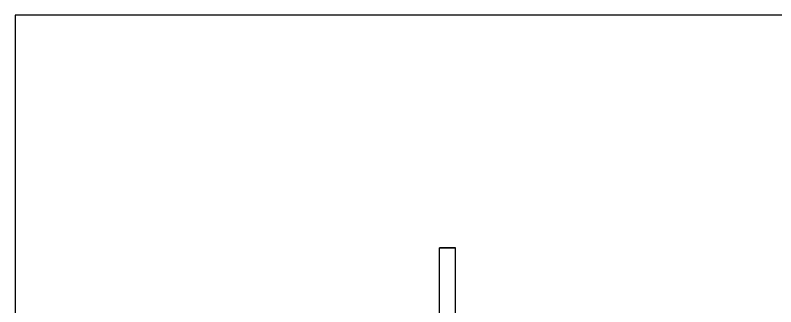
# Model space of a CAD drawing. Header units: millimetres. Extents: x -514 to -279, y -98 to 91.
# Drawn here: x -514.5 to -461.5, y 71 to 91.3 of the extents above; entities that cross this region are included whole.
import ezdxf

# ---------------------------------------------------------------- set-up
doc = ezdxf.new("R2010")
doc.units = ezdxf.units.MM
for name, color, linetype in [('BORDER', 7, 'Continuous'), ('HIDDEN', 8, 'Continuous'), ('VISIBLE', 7, 'Continuous')]:
    doc.layers.add(name, color=color, linetype=linetype)

msp = doc.modelspace()

# ---------------------------------------------------------------- linework, layer by layer
at = {"layer": 'BORDER'}
msp.add_lwpolyline([(-514.467, -98.022), (-279.173, -98.022), (-279.173, 91.327), (-514.467, 91.327)], close=True, dxfattribs=at)
at = {"layer": 'HIDDEN'}
for points in [[(-484.914, 75.1), (-484.93, 75.1)], [(-484.867, 75.1), (-484.914, 75.1)], [(-484.792, 75.1), (-484.867, 75.1)], [(-484.692, 75.1), (-484.792, 75.1)], [(-484.575, 75.1), (-484.692, 75.1)], [(-484.446, 75.1), (-484.575, 75.1)], [(-484.314, 75.1), (-484.446, 75.1)], [(-484.185, 75.1), (-484.314, 75.1)], [(-484.068, 75.1), (-484.185, 75.1)], [(-483.968, 75.1), (-484.068, 75.1)], [(-483.893, 75.1), (-483.968, 75.1)], [(-483.846, 75.1), (-483.893, 75.1)], [(-483.83, 75.1), (-483.846, 75.1)]]:
    msp.add_lwpolyline(points, dxfattribs=at)
at = {"layer": 'VISIBLE'}
for points in [[(-484.93, 64.76), (-484.93, 75.1)], [(-484.93, 75.1), (-484.914, 75.1)], [(-484.914, 75.1), (-484.867, 75.1)], [(-484.867, 75.1), (-484.792, 75.1)], [(-484.792, 75.1), (-484.692, 75.1)], [(-484.692, 75.1), (-484.575, 75.1)], [(-484.575, 75.1), (-484.446, 75.1)], [(-484.446, 75.1), (-484.314, 75.1)], [(-484.314, 75.1), (-484.185, 75.1)], [(-484.185, 75.1), (-484.068, 75.1)], [(-484.068, 75.1), (-483.968, 75.1)], [(-483.968, 75.1), (-483.893, 75.1)], [(-483.893, 75.1), (-483.846, 75.1)], [(-483.846, 75.1), (-483.83, 75.1)], [(-483.83, 64.76), (-483.83, 75.1)]]:
    msp.add_lwpolyline(points, dxfattribs=at)

doc.saveas('drawing.dxf')
